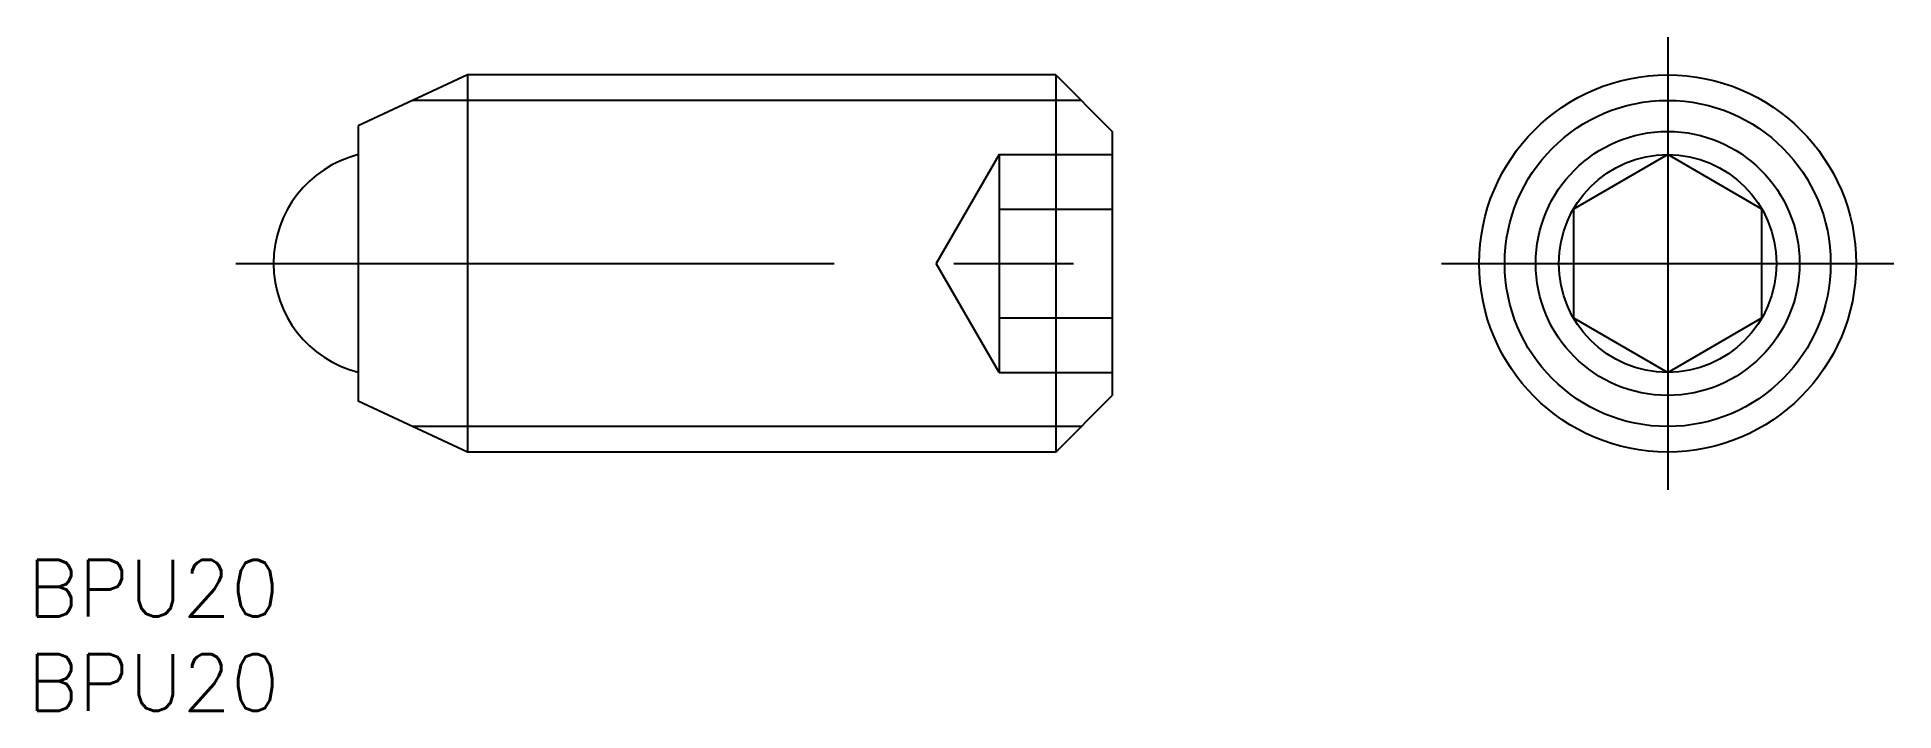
# Model space of a CAD drawing. Extents: x -86.5 to 12, y -23.7 to 12.
import ezdxf

# ---------------------------------------------------------------- set-up
doc = ezdxf.new("R2010")
doc.units = 0
doc.linetypes.add('CENTER', pattern=[50.8, 31.75, -6.35, 6.35, -6.35])
doc.linetypes.add('DASHED', pattern=[19.05, 12.7, -6.35])
doc.layers.get('0').update_dxf_attribs({"linetype": 'CONTINUOUS'})
doc.layers.add('CENTER', color=1, linetype='CENTER')
doc.styles.get("Standard").update_dxf_attribs({"font": 'txt.shx', "height": 3, "bigfont": 'bigfont.shx'})

msp = doc.modelspace()

# ---------------------------------------------------------------- linework, layer by layer
at = {"color": 7, "linetype": 'CONTINUOUS'}
for p, q in [((-63.667, 10), (-69.467, 7.295)), ((-32.467, 10), (-63.667, 10)), ((-63.667, 10), (-63.667, -10)), ((-32.467, 10), (-32.467, -10)), ((-32.467, 10), (-29.467, 7)), ((-69.467, 7.295), (-69.467, -7.295)), ((-29.467, 7), (-29.467, -7)), ((0, 5.774), (-5, 2.887)), ((5, 2.887), (0, 5.774)), ((-5, 2.887), (-5, -2.887)), ((5, -2.887), (5, 2.887)), ((-5, -2.887), (0, -5.774)), ((0, -5.774), (5, -2.887)), ((-63.667, -10), (-69.467, -7.295)), ((-32.467, -10), (-29.467, -7)), ((-32.467, -10), (-63.667, -10))]:
    msp.add_line(p, q, dxfattribs=at)
at = {"color": 3, "linetype": 'CONTINUOUS'}
for p, q in [((-31.114, 8.647), (-66.569, 8.647)), ((-31.114, -8.647), (-66.569, -8.647))]:
    msp.add_line(p, q, dxfattribs=at)
at = {"color": 3, "linetype": 'DASHED'}
for p, q in [((-35.467, 5.774), (-38.801, 0)), ((-35.467, 5.774), (-35.467, -5.774)), ((-35.467, 5.774), (-29.467, 5.774)), ((-35.467, 2.887), (-29.467, 2.887)), ((-35.467, -5.774), (-38.801, 0)), ((-35.467, -2.887), (-29.467, -2.887)), ((-35.467, -5.774), (-29.467, -5.774))]:
    msp.add_line(p, q, dxfattribs=at)
at = {"color": 7, "linetype": 'CONTINUOUS'}
for radius in [10, 7, 5.774]:
    msp.add_circle((0, 0), radius, dxfattribs=at)
at = {"color": 3, "linetype": 'CONTINUOUS'}
msp.add_circle((0, 0), 8.647, dxfattribs=at)
at = {"color": 7, "linetype": 'CONTINUOUS'}
msp.add_arc((-68.017, 0), 5.95, 104.10487, 255.89513, dxfattribs=at)
at = {"layer": 'CENTER', "color": 1, "linetype": 'CENTER'}
for p, q in [((0, 12), (0, -12)), ((-75.967, 0), (-27.467, 0)), ((-12, 0), (12, 0))]:
    msp.add_line(p, q, dxfattribs=at)

# ---------------------------------------------------------------- texts
at = {"color": 7, "linetype": 'CONTINUOUS'}
for p in [(-87.02, -18.723), (-87.02, -23.723)]:
    msp.add_text('BPU20', height=3, dxfattribs=at).set_placement(p)

doc.saveas('drawing.dxf')
